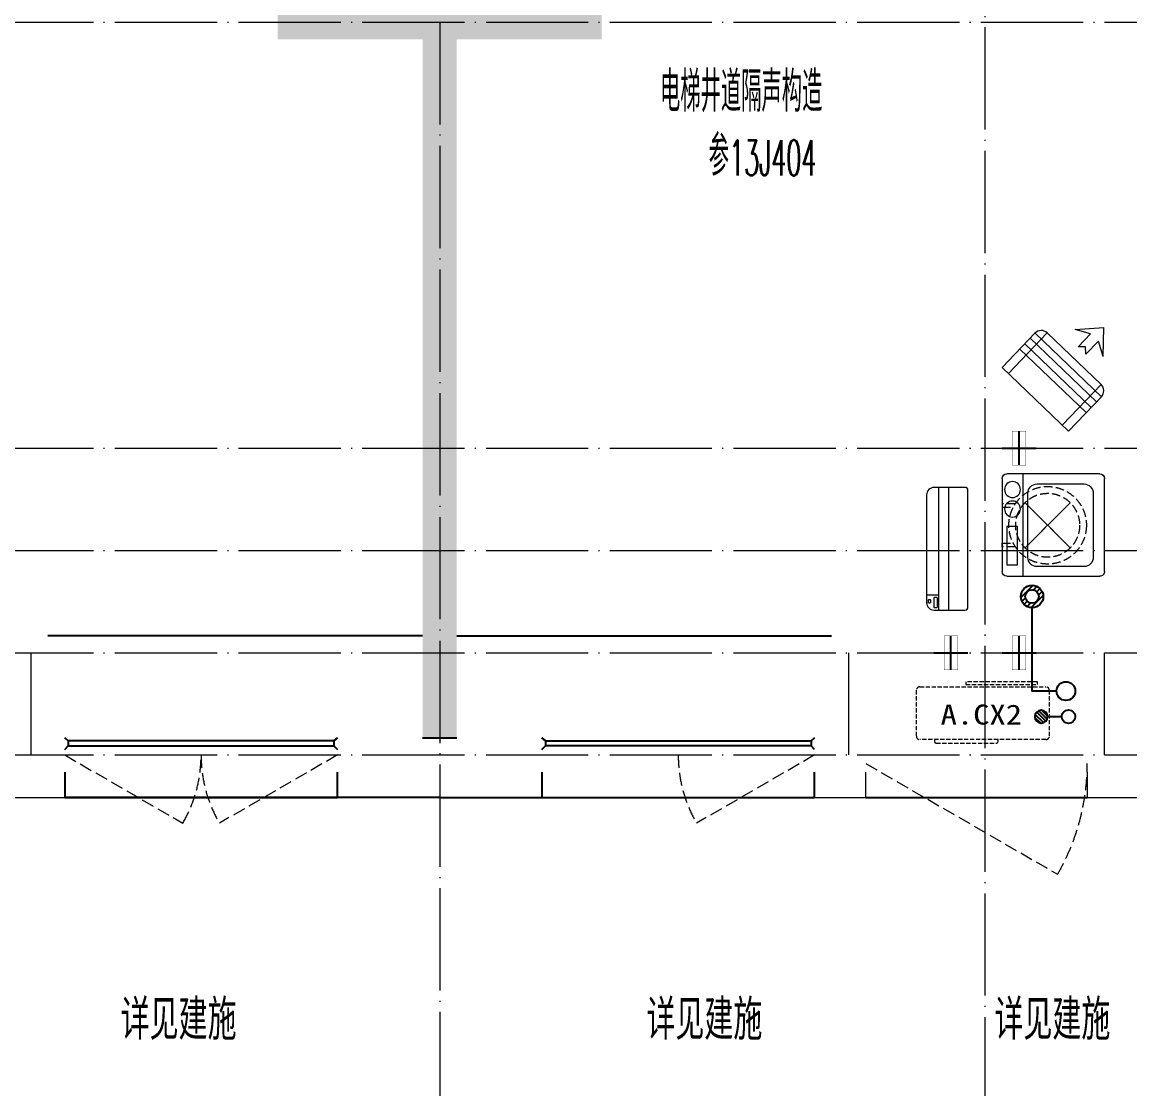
# Model space of a CAD drawing. Extents: x 27938 to 725830, y -209821 to 1628073.
# Drawn here: x 283367 to 289867, y 362324 to 368624 of the extents above; entities that cross this region are included whole.
import ezdxf

# ---------------------------------------------------------------- set-up
doc = ezdxf.new("R2010")
doc.units = 0
doc.header["$LTSCALE"] = 1000
doc.header["$MEASUREMENT"] = 0
for name, pattern in [('$1$DASH', [0.35, 0.25, -0.1]), ('DASH', [0.35, 0.25, -0.1]), ('DOTE', [2.42, 2, -0.2, 0.02, -0.2])]:
    doc.linetypes.add(name, pattern=pattern)
for name, color, linetype in [('3-栏杆1', 135, 'Continuous'), ('3.5方案汇报，与郭总、侯月琴确定户型_t8$0$2020.03.04 -1安徽标准化洋房户型(UA）_t8_t8$0$看线', 154, 'Continuous'), ('EQUIP_地漏', 7, 'Continuous'), ('PUB_TEXT', 4, 'Continuous'), ('VPIPE-凝结', 150, 'Continuous'), ('VPIPE-废水', 31, 'Continuous'), ('保温', 6, 'Continuous'), ('机电标识类', 1, 'Continuous'), ('看线', 251, 'Continuous')]:
    doc.layers.add(name, color=color, linetype=linetype)
for name, color, linetype, lineweight in [('DOTE', 19, 'DOTE', 9), ('LVTRY', 1, 'Continuous', 13), ('WINDOW', 144, 'Continuous', 15), ('平面-空调室内机', 176, 'Continuous', 9), ('平面-空调预留孔', 173, 'Continuous', 15), ('空调', 76, 'Continuous', 13), ('粉刷', 251, 'Continuous', 9)]:
    doc.layers.add(name, color=color, linetype=linetype, lineweight=lineweight)
doc.styles.add('_TCH_AXIS', font='COMPLEX', dxfattribs={"bigfont": 'GBCBIG'})
doc.styles.add('_TCH_DIM', font='SIMPLEX.shx', dxfattribs={"width": 0.7, "bigfont": 'GBCBIG.shx'})
doc.styles.add('黑体', font='')
doc.styles.get('黑体').set_extended_font_data('SimHei')
pattern_1 = [(90, (-503782.47, -516048.461), (-16.49778, 1e-15), [9.525, -19.05]), (210, (-503782.47, -516048.461), (8.24889, -14.2874966), [9.525, -19.05]), (150, (-503782.47, -516038.936), (-8.24889, -14.2874966), [9.525, -19.05])]

# ---------------------------------------------------------------- blocks, each defined once
blk = doc.blocks.new('RECTANG')
for p, q in [((1, 1), (0, 1)), ((0, 1), (0, 0)), ((1, 0), (1, 1)), ((0, 0), (1, 0))]:
    blk.add_line(p, q)
blk = doc.blocks.new('洗衣机')
at = {"layer": 'LVTRY'}
for p, q in [((3790993.7, 243444.5), (3790993.7, 242899.1)), ((3791567.4, 243472.1), (3791021, 243472.1)), ((3791116.5, 243472.1), (3791116.5, 242871.5)), ((3791594.6, 242899.1), (3791594.6, 243444.5)), ((3791199, 243412.7), (3791474.9, 243412.7)), ((3791145.1, 242982.5), (3791145.1, 243358)), ((3791528.8, 243358), (3791528.8, 242982.5)), ((3791474.9, 242927.8), (3791199, 242927.8)), ((3791021, 242871.5), (3791567.4, 242871.5))]:
    blk.add_line(p, q, dxfattribs=at)
at = {"layer": 'LVTRY', "extrusion": (0, 0, -1)}
for centre, major_axis, start_param, end_param in [((3791021, 243444.5), (0, 27.6), -1.570796, 0), ((3791055.1, 243379.8), (0, 46.9), 3.141593, 9.424778), ((3791567.4, 243444.5), (0, 27.6), 0, 1.570796), ((3791199, 243358), (0, 54.7), 4.712389, 6.283185), ((3791474.9, 243358), (0, 54.7), 0, 1.570796), ((3791055.1, 243265.7), (0, 46.9), 3.141593, 9.424778), ((3791199, 242982.5), (0, 54.7), 3.141593, 4.712389), ((3791474.9, 242982.5), (0, 54.7), 1.570796, 3.141593), ((3791021, 242899.1), (0, 27.6), 3.141593, 4.712389), ((3791567.4, 242899.1), (0, 27.6), 1.570796, 3.141593)]:
    blk.add_ellipse(centre, major_axis=major_axis, ratio=0.986385, start_param=start_param, end_param=end_param, dxfattribs=at)
at = {"layer": 'LVTRY', "xscale": 63.25620569481588, "yscale": 224.5369532744355, "zscale": 64.12934308941763, "rotation": 180}
blk.add_blockref('RECTANG', (3791085.2, 243162.4), dxfattribs=at)
blk = doc.blocks.new('dnfhfn')
at = {"linetype": '$1$DASH', "ltscale": 0.2}
for p, q in [((101.9, 495, 0), (121.9, 495, 0)), ((101.9, 417.2, 0), (101.9, 495, 0)), ((121.9, 495, 0), (121.9, 429, 0)), ((353.1, 495, 0), (333.1, 495, 0)), ((333.1, 495, 0), (333.1, 429, 0)), ((353.1, 417.2, 0), (353.1, 495, 0))]:
    blk.add_line(p, q, dxfattribs=at)
at = {"linetype": '$1$DASH', "ltscale": 0.2, "elevation": 0}
for points in [[(94.9, 360.1), (94.9, 360.1), (360.1, 94.9), (360.1, 94.9)], [(360.1, 360.1), (94.9, 94.9), (94.9, 94.9), (360.1, 360.1)]]:
    blk.add_lwpolyline(points, close=True, dxfattribs=at)
at = {"linetype": '$1$DASH', "ltscale": 0.2}
for radius in [227.5, 187.5]:
    blk.add_circle((227.5, 227.5, 0), radius, dxfattribs=at)
blk = doc.blocks.new('ferre')
at = {"layer": '平面-空调预留孔', "linetype": 'DASH', "ltscale": 0.1}
for p, q in [((93392.7, 115403.5), (93392.7, 115393.5)), ((93402.7, 115383.5), (93755.6, 115383.5)), ((93765.6, 115393.5), (93765.6, 115403.5))]:
    blk.add_line(p, q, dxfattribs=at)
blk.add_lwpolyline([(94045.9, 115403.5), (93305.9, 115403.5, -0.414214), (93285.9, 115423.5), (93285.9, 115693.5, -0.414214), (93305.9, 115713.5), (94045.9, 115713.5, -0.414214), (94065.9, 115693.5), (94065.9, 115423.5, -0.414214)], format="xyb", close=True, dxfattribs=at)
blk.add_lwpolyline([(93996.7, 115742.6), (93576.8, 115742.6), (93576.8, 115727.5), (93996.7, 115727.5)], close=True, dxfattribs=at)
for centre, start, end in [((93402.7, 115393.5), 180, 270), ((93755.6, 115393.5), 270, 0)]:
    blk.add_arc(centre, 10, start, end, dxfattribs=at)
at = {"layer": '平面-空调预留孔', "color": 251, "linetype": 'DASH', "ltscale": 0.1, "true_color": 0x636466, "style": '黑体', "width": 1.2}
blk.add_text('A.CX2', height=117.05, dxfattribs=at).set_placement((93428.3, 115492.1))
blk = doc.blocks.new('fergve')
at = {"layer": '平面-空调预留孔', "linetype": 'DASH', "ltscale": 0.1}
blk.add_blockref('ferre', (25670, -60415.8), dxfattribs=at)
blk = doc.blocks.new('dasdasf1sa2f31as32f')
for p, q in [((-116, 585.6), (43.3, 640.5)), ((-22.8, 585.5), (-116, 585.6)), ((-22.8, 585.5), (-73.4, 493.2)), ((82.7, 476.6), (43.3, 640.5)), ((-269.8, 524.3), (-427.7, 236.5)), ((-269.8, 524.3), (113.7, 314)), ((32.4, 555.1), (-18.1, 462.9)), ((82.7, 476.6), (32.4, 555.1)), ((-473.5, 259.7), (-339.5, 504)), ((114.7, 208.4), (-359.1, 468.2)), ((134.6, 245.5), (-338.8, 505.1)), ((-31.3, 504.4), (-73.4, 493.2)), ((-18.1, 462.9), (-31.3, 504.4)), ((72.3, 131.9), (-401.1, 391.6)), ((92.6, 168.8), (-380.9, 428.5)), ((113.7, 314), (-44.2, 26.2)), ((0, 0), (-473.5, 259.7)), ((134, 244.4), (0, 0))]:
    blk.add_line(p, q)
for centre, start, end in [((-294.5, 479.4), 61.25933, 151.25933), ((89, 269), 331.25933, 61.25933)]:
    blk.add_arc(centre, 51.3, start, end)
blk = doc.blocks.new('dongkong')
blk.add_wipeout([(-603756, 210771), (-603756, 210570.8), (-603836, 210570.8), (-603836, 210771)])
at = {"layer": '机电标识类', "color": 250, "linetype": 'DASH', "ltscale": 400}
for p, q in [((-603796, 210771), (-603796, 210570.8)), ((-603896, 210670.7), (-603696, 210670.7))]:
    blk.add_line(p, q, dxfattribs=at)
at = {"layer": '空调', "color": 6, "linetype": 'DASH', "const_width": 2}
blk.add_lwpolyline([(-603756, 210771), (-603756, 210570.8), (-603836, 210570.8), (-603836, 210771)], close=True, dxfattribs=at)
blk = doc.blocks.new('A$C001338C2')
for p, q in [((0, 248.6), (0, 22)), ((845, 303.6), (55, 303.6)), ((109.1, 214.8), (109.1, 303.6)), ((900, 22), (900, 248.6)), ((22, 0), (878, 0))]:
    blk.add_line(p, q)
at = {"lineweight": 5}
for p, q in [((900, 214.8), (0, 214.8)), ((900, 143.2), (0, 143.2))]:
    blk.add_line(p, q, dxfattribs=at)
for points in [[(89.2, 226.4), (22.2, 226.4, -0.414214), (16.7, 231.9), (16.7, 243.1, -0.414214), (22.2, 248.6), (89.2, 248.6, -0.414214), (94.7, 243.1), (94.7, 231.9, -0.414214)], [(73.1, 275), (56.8, 275, -0.414214), (51.3, 280.5), (51.3, 283.4, -0.414214), (56.8, 288.9), (73.1, 288.9, -0.414214), (78.6, 283.4), (78.6, 280.5, -0.414214)]]:
    blk.add_lwpolyline(points, format="xyb", close=True)
for centre, radius, start, end in [((55, 248.6), 55, 90, 180), ((845, 248.6), 55, 360, 90), ((22, 22), 22, 180, 270), ((878, 22), 22, 270, 360)]:
    blk.add_arc(centre, radius, start, end)
blk = doc.blocks.new('$TwtSys$00000141')
at = {"color": 1}
for p, q in [((-47.1, 3.8), (-5, 45.9)), ((-47.1, 3.8), (-5, 45.9)), ((-43.6, -17.5), (17.5, 43.6)), ((-43.6, -17.5), (17.5, 43.6)), ((-33.2, -33.2), (33.2, 33.2)), ((-33.2, -33.2), (33.2, 33.2)), ((-16.2, -43.5), (43.8, 16.4)), ((-16.2, -43.5), (43.8, 16.4)), ((5.7, -46.1), (46.1, -5.7)), ((5.7, -46.1), (46.1, -5.7))]:
    blk.add_line(p, q, dxfattribs=at)
blk.add_circle((0, 0), 47, dxfattribs=at)
blk.add_circle((0, 0), 47, dxfattribs=at)
blk = doc.blocks.new('FGDGDRGSDGDG')
at = {"layer": 'DOTE', "linetype": 'DOTE', "ltscale": 0.3}
for p, q in [((507082.5, 523848.5), (507082.5, 513948.5)), ((488182.5, 520248.5), (546982.5, 520248.5)), ((503882.5, 520248.5), (503882.5, 513948.5)), ((488182.5, 517748.5), (546982.5, 517748.5)), ((488182.5, 517148.5), (546982.5, 517148.5)), ((488182.5, 516548.5), (546982.5, 516548.5)), ((501482.5, 516548.5), (501482.5, 515948.5)), ((506282.5, 516548.5), (506282.5, 515948.5)), ((507782.5, 516548.5), (507782.5, 515948.5)), ((488182.5, 515948.5), (546982.5, 515948.5))]:
    blk.add_line(p, q, dxfattribs=at)
blk = doc.blocks.new('$TwtSys$00000543')
for p, q in [((-93.6, -8.5), (8.5, 93.6)), ((-8.5, -93.6), (93.6, 8.5)), ((12.5, 55), (41.7, 84.2)), ((39.9, 39.9), (66.5, 66.5)), ((55, 12.5), (84.2, 41.7)), ((-84.2, -41.7), (-55, -12.5)), ((-66.5, -66.5), (-39.9, -39.9)), ((-41.7, -84.2), (-12.5, -55))]:
    blk.add_line(p, q)
for radius in [94, 56.4]:
    blk.add_circle((0, 0), radius)
blk = doc.blocks.new('A$C263B1184')
at = {"layer": '保温', "linetype": 'Continuous', "ltscale": 10}
h = blk.add_hatch(dxfattribs=at)
h.set_pattern_fill('HEX', color=251, scale=10, angle=90, style=0)
h.set_pattern_definition(pattern_1)
h.paths.add_polyline_path([(1050.1, 4100), (1050.1, 4300), (-850, 4300), (-850, 4100)])
h = blk.add_hatch(dxfattribs=at)
h.set_pattern_fill('HEX', color=251, scale=10, angle=90, style=0)
h.set_pattern_definition(pattern_1)
h.paths.add_polyline_path([(0.1, 0), (200.1, 0), (200.1, 4100), (0.1, 4100)])
at = {"layer": '保温', "color": 251, "linetype": 'ByBlock', "ltscale": 10}
blk.add_line((0, 0), (200, 0), dxfattribs=at)

msp = doc.modelspace()

# ---------------------------------------------------------------- linework, layer by layer
at = {"color": 30, "const_width": 8}
for points in [[(283316.6, 364223.7), (283316.6, 364073.7), (283616.6, 364073.7), (283616.6, 364223.7)], [(288316.6, 364223.7), (288316.6, 364073.7), (288016.6, 364073.7), (288016.6, 364223.7)], [(289916.6, 364223.7), (289916.6, 364073.7), (289616.6, 364073.7), (289616.6, 364223.7)]]:
    msp.add_lwpolyline(points, dxfattribs=at)
at = {"layer": '3-栏杆1', "color": 5}
for p, q in [((283636.8, 364405.9), (283616.6, 364423.7)), ((283616.6, 364423.7), (283636.8, 364405.9)), ((285196.3, 364405.9), (283636.8, 364405.9)), ((283636.8, 364405.9), (283636.8, 364376.7)), ((285196.3, 364405.9), (285216.6, 364423.7)), ((285216.6, 364423.7), (285196.3, 364405.9)), ((285196.3, 364405.9), (285196.3, 364376.7)), ((286436.8, 364405.9), (286416.6, 364423.7)), ((286416.6, 364423.7), (286436.8, 364405.9)), ((286436.8, 364405.9), (287996.3, 364405.9)), ((286436.8, 364405.9), (286436.8, 364376.7)), ((287996.3, 364405.9), (288016.6, 364423.7)), ((288016.6, 364423.7), (287996.3, 364405.9)), ((287996.3, 364405.9), (287996.3, 364376.7)), ((283616.6, 364356.8), (283636.8, 364376.7)), ((283636.8, 364376.6), (285196.3, 364376.6)), ((285196.3, 364376.7), (285216.6, 364356.8)), ((285216.6, 364356.8), (285196.3, 364376.7)), ((286436.8, 364376.7), (286416.6, 364356.8)), ((286416.6, 364356.8), (286436.8, 364376.7)), ((287996.3, 364376.6), (286436.8, 364376.6)), ((288016.6, 364356.8), (287996.3, 364376.7))]:
    msp.add_line(p, q, dxfattribs=at)
at = {"layer": '3.5方案汇报，与郭总、侯月琴确定户型_t8$0$2020.03.04 -1安徽标准化洋房户型(UA）_t8_t8$0$看线', "ltscale": 10}
for p, q in [((285716.6, 365023.7), (283516.6, 365023.7)), ((285916.6, 365023.7), (288116.6, 365023.7))]:
    msp.add_line(p, q, dxfattribs=at)
at = {"layer": 'VPIPE-凝结', "ltscale": 0.1}
msp.add_lwpolyline([(289384.2, 364548.7), (289466.6, 364548.7)], dxfattribs=at)
at = {"layer": 'VPIPE-凝结'}
msp.add_circle((289506.6, 364548.7), 40, dxfattribs=at)
at = {"layer": 'VPIPE-废水'}
msp.add_circle((289491.6, 364698.7), 55, dxfattribs=at)
at = {"layer": 'WINDOW', "color": 250, "linetype": 'DASH', "ltscale": 0.3}
for points in [[(283616.6, 364323.7), (284309.4, 363923.7, 0.131652), (284416.6, 364323.7)], [(285216.6, 364323.7), (284523.8, 363923.7, -0.131652), (284416.6, 364323.7)], [(288016.6, 364323.7), (287323.8, 363923.7, -0.131652), (287216.6, 364323.7)], [(288316.6, 364273.7), (289442.4, 363623.7, 0.131652), (289616.6, 364273.7)]]:
    msp.add_lwpolyline(points, format="xyb", dxfattribs=at)
at = {"layer": '看线', "color": 202, "ltscale": 0.5}
for points in [[(283616.6, 364223.7), (283616.6, 364073.7), (285216.6, 364073.7), (285216.6, 364223.7)], [(286416.6, 364223.7), (286416.6, 364073.7), (288016.6, 364073.7), (288016.6, 364223.7)], [(285816.6, 364073.7), (283616.6, 364073.7)], [(285816.6, 364073.7), (288016.6, 364073.7)], [(288316.6, 364073.7), (289616.6, 364073.7)]]:
    msp.add_lwpolyline(points, dxfattribs=at)

# ---------------------------------------------------------------- block references
at = {"layer": 'EQUIP_地漏', "xscale": 0.7000000000000001, "yscale": 0.7000000000000001, "zscale": 0.7000000000000001}
msp.add_blockref('$TwtSys$00000543', (289292.5, 365253.7), dxfattribs=at)
at = {"layer": 'EQUIP_地漏', "xscale": 0.8, "yscale": -0.8, "zscale": 0.8, "rotation": 179.9999999357402}
msp.add_blockref('$TwtSys$00000141', (289346.6, 364548.7), dxfattribs=at)
at = {"layer": '平面-空调室内机', "ltscale": 0.3, "xscale": -1, "rotation": 180}
for p in [(892612.6, 575594.5), (893012.7, 575594.5)]:
    msp.add_blockref('dongkong', p, dxfattribs=at)
at = {"layer": '平面-空调预留孔'}
for name, p, rotation in [('dasdasf1sa2f31as32f', (289506.8, 366223.7), 344.9999999966897), ('dnfhfn', (289611.7, 365444.1, 0), 90.00000000000001)]:
    msp.add_blockref(name, p, dxfattribs=dict(at, rotation=rotation))
at = {"layer": '平面-空调预留孔', "xscale": 0.800000000046565, "yscale": 0.800000000046565, "zscale": 0.800000000046565, "rotation": 90.00000023343017}
msp.add_blockref('A$C001338C2', (288916.5, 365173.7), dxfattribs=at)
at = {"layer": '平面-空调预留孔'}
msp.add_blockref('fergve', (169657.9, 309426.1), dxfattribs=at)
at = {"layer": '粉刷'}
msp.add_blockref('洗衣机', (-3501877.2, 122501.3), dxfattribs=at)

# ---------------------------------------------------------------- texts
at = {"layer": 'PUB_TEXT', "color": 3, "style": '_TCH_DIM'}
for s, height, width, p in [('电梯井道隔声构造', 236.31, 0.7, (287109.4, 368098)), ('参', 236.3, 0.7, (287395.2, 367723.3)), ('13J404', 208.25, 0.494118, (287515.6, 367723.3))]:
    msp.add_text(s, height=height, dxfattribs=dict(at, width=width)).set_placement(p)
at = {"layer": 'PUB_TEXT', "style": '_TCH_AXIS'}
for p in [(283944.2, 362652.2), (287029.5, 362652.2), (289071.8, 362652.2)]:
    msp.add_text('详见建施', height=236.31, dxfattribs=at).set_placement(p)

# ---------------------------------------------------------------- next in the draw order: linework, layer by layer
at = {"layer": 'VPIPE-凝结', "ltscale": 0.1}
msp.add_lwpolyline([(289436.6, 364698.7), (289292.5, 364698.7), (289292.5, 365187.9)], dxfattribs=at)

# ---------------------------------------------------------------- next in the draw order: block references
at = {"layer": '平面-空调室内机', "ltscale": 0.3, "xscale": -1, "rotation": 180}
msp.add_blockref('dongkong', (893012.7, 576794.4), dxfattribs=at)

# ---------------------------------------------------------------- next in the draw order: block references
for name, p in [('FGDGDRGSDGDG', (-218065.9, -151624.7)), ('A$C263B1184', (285716.6, 364423.7))]:
    msp.add_blockref(name, p)

doc.saveas('drawing.dxf')
